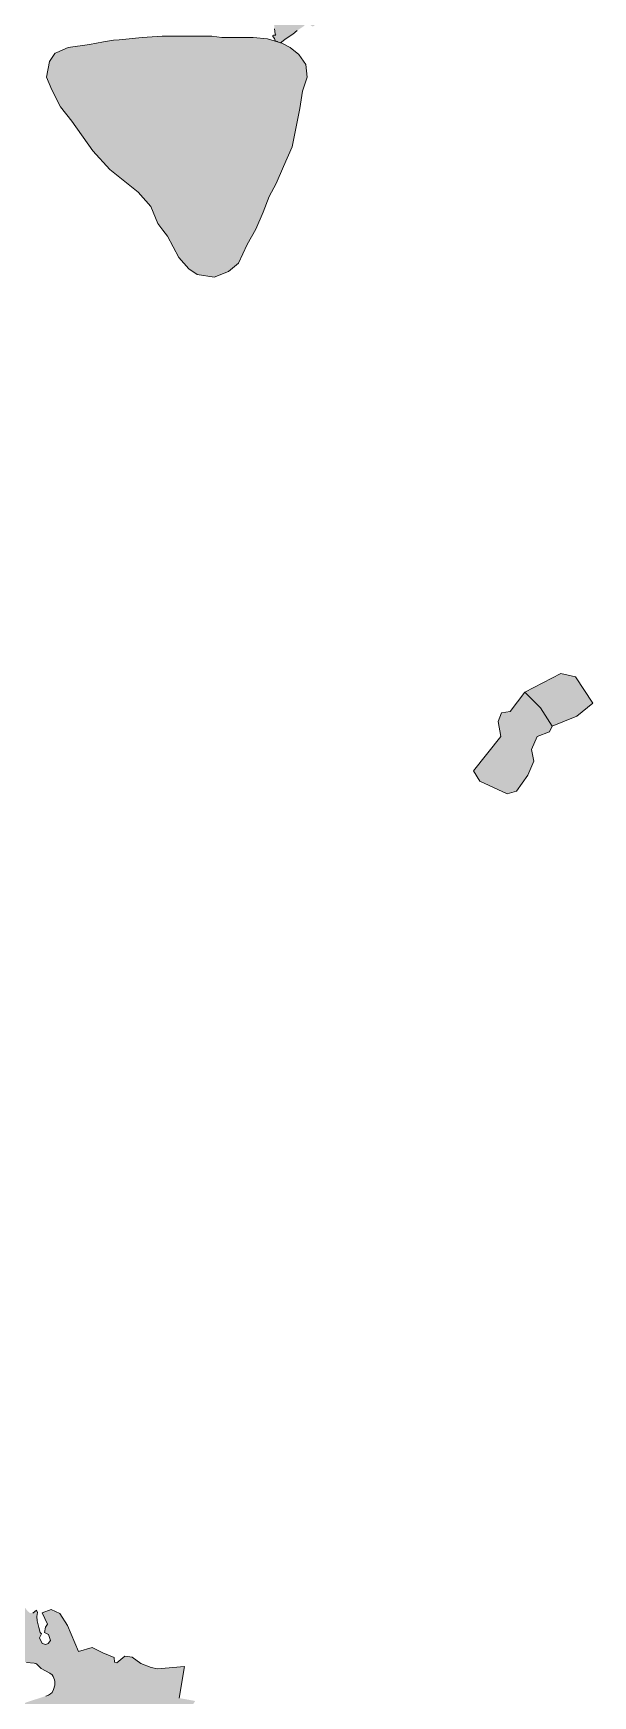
# Model space of a CAD drawing. Header units: metres. Extents: x 541853 to 549675, y 1832829 to 1845715.
# Drawn here: x 547609 to 548231, y 1840830 to 1842679 of the extents above; entities that cross this region are included whole.
import ezdxf

# ---------------------------------------------------------------- set-up
doc = ezdxf.new("R2010")
doc.units = ezdxf.units.M
doc.header["$MEASUREMENT"] = 0
doc.layers.add('1', color=7, linetype='Continuous', lineweight=0)

msp = doc.modelspace()

# ---------------------------------------------------------------- hatches: boundary and pattern name
at = {"layer": '1', "linetype": 'Continuous', "lineweight": 0}
for color, points in [(53, [(547883.88, 1842668.49), (547880.49, 1842669.495), (547880.4, 1842669.765), (547877.85, 1842670.665), (547877.04, 1842673.275), (547875.48, 1842675.135), (547875.3, 1842675.645), (547875.36, 1842676.44), (547875.84, 1842676.83), (547878.57, 1842677.055), (547878.18, 1842677.205), (547877.67, 1842678.315), (547876.89, 1842683.82), (547876.41, 1842692.85), (547877.13, 1842705.72), (547876.74, 1842708.315), (547876.08, 1842709.935), (547874.37, 1842712.005), (547870.26, 1842715.71), (547862.85, 1842724.95), (547859.49, 1842728.49), (547855.68, 1842731.565), (547849.47, 1842735.465), (547846.41, 1842737.655), (547844.94, 1842739.005), (547844.19, 1842739.965), (547843.77, 1842741.015), (547843.68, 1842742.14), (547844.01, 1842743.85), (547845.09, 1842745.53), (547847.04, 1842747.42), (547848.24, 1842748.215), (547854.69, 1842737.415), (547861.8, 1842735.42), (547885.5, 1842723.54), (547904.7, 1842709.935), (547916.19, 1842707.745), (547936.44, 1842723.165), (547944.18, 1842721.305), (547953.42, 1842732.405), (547962.9, 1842739.995), (547966.44, 1842757.44), (547973.82, 1842768.75), (547974.21, 1842766.5), (547974.12, 1842764.835), (547973.49, 1842762.27), (547968.72, 1842752.445), (547960.92, 1842730.5), (547960.26, 1842728.1), (547957.29, 1842721.89), (547955.43, 1842719.235), (547953.27, 1842717.225), (547950.69, 1842715.395), (547940.4, 1842709.275), (547937.4, 1842706.935), (547934.19, 1842703.53), (547927.77, 1842695.61), (547924.35, 1842690.9), (547921.26, 1842687.495), (547919.91, 1842686.76), (547918.74, 1842686.955), (547914.51, 1842690.165), (547913.37, 1842690.3), (547912.68, 1842690.03), (547908.87, 1842686.535), (547902.24, 1842682.125), (547897.26, 1842677.88), (547890.15, 1842673.425)]), (252, [(547810.05, 1842407.685), (547791.09, 1842410.85), (547781.64, 1842417.15), (547770.66, 1842429.795), (547758.18, 1842453.465), (547752.99, 1842460.2), (547747.23, 1842467.67), (547739.46, 1842486.6), (547725.33, 1842502.395), (547693.86, 1842527.655), (547675.05, 1842548.19), (547651.56, 1842581.325), (547639.02, 1842597.105), (547629.66, 1842616.05), (547623.45, 1842630.255), (547626.75, 1842647.625), (547632.84, 1842656.595), (547633.17, 1842657.075), (547634.91, 1842657.84), (547647.48, 1842663.375), (547671.24, 1842666.525), (547687.11, 1842669.675), (547698.21, 1842671.25), (547704.36, 1842671.865), (547729.89, 1842674.4), (547752.06, 1842675.975), (547807.5, 1842675.99), (547818.57, 1842674.415), (547853.4, 1842674.445), (547869.24, 1842672.87), (547880.49, 1842669.495), (547883.88, 1842668.49), (547885.05, 1842668.145), (547894.5, 1842663.405), (547903.95, 1842655.53), (547911.78, 1842644.49), (547913.25, 1842630.285), (547910.19, 1842620.34), (547908.36, 1842614.505), (547905.06, 1842595.545), (547896.78, 1842552.915), (547887.12, 1842530.82), (547879.05, 1842511.86), (547871.01, 1842497.655), (547864.53, 1842480.285), (547856.46, 1842461.37), (547846.8, 1842443.985), (547837.14, 1842423.45), (547825.95, 1842413.985)]), (43, [(548185.8, 1841908.5), (548172.93, 1841929.095), (548155.44, 1841946.345), (548195.34, 1841966.94), (548211.54, 1841963.325), (548230.86, 1841933.985), (548213.1, 1841919.57)]), (43, [(548135.61, 1841833.335), (548105.22, 1841847.495), (548098.29, 1841858.82), (548128.65, 1841897.175), (548125.83, 1841913.9), (548129.43, 1841923.425), (548139.21, 1841924.715), (548155.44, 1841946.345), (548172.93, 1841929.095), (548185.8, 1841908.5), (548182.71, 1841902.32), (548169.06, 1841896.92), (548162.64, 1841882.76), (548165.46, 1841869.635), (548158.77, 1841853.93), (548146.17, 1841836.425)]), (43, [(547855.53, 1840644.855), (547710.81, 1840711.65), (547710.99, 1840717.005), (547701.66, 1840715.88), (547683.06, 1840724.475), (547642.77, 1840743.045), (547643.01, 1840750.995), (547623, 1840780.005), (547597.98, 1840779.765), (547586.4, 1840785.015), (547585.8, 1840787.91), (547583.88, 1840793.085), (547580.91, 1840799.445), (547574.31, 1840811.535), (547573.53, 1840813.695), (547573.26, 1840815.3), (547573.32, 1840817.4), (547573.68, 1840818.9), (547574.52, 1840820.715), (547576.53, 1840822.98), (547578.87, 1840824.345), (547582.23, 1840825.275), (547585.8, 1840825.455), (547589.34, 1840825.095), (547593.06, 1840824.135), (547599.45, 1840821.9), (547600.05, 1840822.485), (547601.7, 1840823.145), (547622.88, 1840830.03), (547625.73, 1840831.095), (547628.1, 1840832.295), (547629.9, 1840834.08), (547631.49, 1840837.215), (547632.78, 1840842.135), (547632.87, 1840846.2), (547632.48, 1840848.18), (547630.98, 1840851.795), (547629.84, 1840853.415), (547627.41, 1840855.335), (547617.57, 1840860.645), (547612.68, 1840865.31), (547611.54, 1840866.135), (547609.77, 1840866.69), (547601.4, 1840867.245), (547598.16, 1840868.535), (547595.76, 1840869.975), (547593.18, 1840871.985), (547592.52, 1840873.095), (547592.64, 1840874.1), (547585.5, 1840870.71), (547583.64, 1840870.14), (547581.36, 1840870.095), (547580.43, 1840870.395), (547579.08, 1840871.835), (547577.19, 1840875.465), (547574.58, 1840878.825), (547573.89, 1840880.175), (547573.41, 1840882.035), (547573.35, 1840884.48), (547574.1, 1840887.585), (547575.78, 1840891.23), (547576.02, 1840892.25), (547575.96, 1840894.335), (547575.06, 1840896.15), (547571.01, 1840900.575), (547570.08, 1840902.255), (547569.81, 1840903.395), (547572.75, 1840914.18), (547574.49, 1840918.35), (547574.58, 1840919.475), (547575.39, 1840920.885), (547574.28, 1840915.77), (547571.82, 1840909.95), (547575.21, 1840908.345), (547580.52, 1840905.15), (547584.15, 1840911.495), (547587.66, 1840917.855), (547590.81, 1840923.795), (547594.86, 1840928.055), (547592.64, 1840931.04), (547596.27, 1840932.57), (547602.63, 1840924.44), (547605.39, 1840922.205), (547608.3, 1840922.295), (547612.62, 1840925.355), (547613.49, 1840923.075), (547612.98, 1840918.59), (547613.25, 1840913.7), (547615.17, 1840906.335), (547616.43, 1840900.605), (547617.9, 1840899.285), (547615.89, 1840894.86), (547618.89, 1840888.305), (547622.91, 1840887.285), (547625.46, 1840888.29), (547628.19, 1840891.725), (547625.85, 1840898.385), (547621.2, 1840900.83), (547622.52, 1840906.62), (547624.62, 1840910.07), (547618.83, 1840922.385), (547628.88, 1840926.255), (547638.51, 1840921.785), (547647.09, 1840908.285), (547658.97, 1840879.545), (547674.48, 1840883.895), (547686.24, 1840877.91), (547698.93, 1840872.915), (547699.26, 1840867.515), (547701.6, 1840866.855), (547710.78, 1840874.325), (547718.67, 1840873.05), (547728.36, 1840866.18), (547740.09, 1840861.83), (547747.11, 1840860.165), (547776.9, 1840863.03), (547770.99, 1840827.735), (547788.84, 1840824.525), (547787.79, 1840822.8), (547783.56, 1840815.675), (547783.95, 1840814.31), (547785.57, 1840808.595), (547794.54, 1840801.425), (547797.27, 1840799.235), (547803.63, 1840789.845), (547803.3, 1840786.845), (547801.71, 1840785.885), (547795.59, 1840782.15), (547793.85, 1840780.695), (547796.67, 1840775.655), (547799.73, 1840774.665), (547797.39, 1840771.56), (547794.66, 1840765.89), (547791.81, 1840763.295), (547788.6, 1840761.3), (547781.85, 1840758.465), (547777.2, 1840757.1), (547766.04, 1840755.84), (547760.85, 1840754.67), (547757.94, 1840753.53), (547755.72, 1840751.985), (547753.62, 1840749.84), (547752.69, 1840748.565), (547744.68, 1840734.165), (547742.82, 1840731.615), (547741.26, 1840729.995), (547742.13, 1840728.765), (547744.41, 1840724.505), (547746.06, 1840720.395), (547746.93, 1840716.855), (547747.38, 1840711.785), (547747.95, 1840710.735), (547749.54, 1840709.67), (547752.69, 1840708.335), (547758.51, 1840705.215), (547762.26, 1840703.85), (547764.33, 1840703.76), (547765.35, 1840703.955), (547772.04, 1840706.865), (547776.87, 1840710.225), (547781.04, 1840711.275), (547782.12, 1840711.845), (547783.38, 1840712.94), (547783.89, 1840713.96), (547784.16, 1840715.4), (547784.07, 1840717.905), (547782.84, 1840728.33), (547783.08, 1840730.265), (547784.01, 1840731.375), (547785.51, 1840731.615), (547786.98, 1840731.195), (547787.97, 1840730.58), (547789.2, 1840729.35), (547791.66, 1840726.395), (547792.65, 1840725.81), (547793.85, 1840725.69), (547795.71, 1840726.215), (547798.38, 1840727.505), (547812.27, 1840735.26), (547814.55, 1840735.89), (547821.36, 1840735.875), (547824.84, 1840736.79), (547827.15, 1840737.87), (547828.74, 1840738.935), (547830.81, 1840741.215), (547831.47, 1840740.405), (547827.09, 1840735.71), (547832.1, 1840734.315), (547835.73, 1840736.895), (547839.09, 1840745.895), (547842, 1840751.145), (547842.69, 1840754.295), (547844.37, 1840754.445), (547845.66, 1840754.955), (547846.62, 1840754.415), (547849.17, 1840751.16), (547851.51, 1840748.925), (547852.92, 1840748.25), (547854.42, 1840747.995), (547857.12, 1840748.175), (547864.71, 1840750.875), (547874.85, 1840753.62), (547878.75, 1840754.34), (547882.14, 1840754.505), (547884.36, 1840754.37), (547886.28, 1840753.83), (547894.74, 1840748.73), (547897.41, 1840747.62), (547900.68, 1840747.065), (547904.67, 1840747.11), (547907.31, 1840748.025), (547909.08, 1840749.21), (547910.19, 1840750.245), (547913.22, 1840753.695), (547917.15, 1840758.99), (547917.18, 1840759.005), (547911.45, 1840740.075), (547910.1, 1840735.365), (547910.73, 1840731.915), (547915.83, 1840729.185), (547917.75, 1840728.765), (547917.39, 1840724.7), (547921.65, 1840723.245), (547924.23, 1840720.545), (547924.68, 1840718.115), (547926.66, 1840713.24), (547928.43, 1840700.265), (547928.7, 1840696.935), (547926.18, 1840690.875), (547925.19, 1840688.58), (547922.88, 1840685.25), (547919.49, 1840681.425), (547919.01, 1840681.875), (547916.55, 1840677.87), (547914.03, 1840674.525), (547910.1, 1840669.815), (547911.21, 1840665.915), (547911.87, 1840664.925), (547911.84, 1840664.925), (547909.2, 1840665.33), (547906.32, 1840663.275), (547903.05, 1840662.78), (547901.76, 1840661.025), (547899.57, 1840659.84), (547897.38, 1840659.255), (547896.87, 1840658.94), (547896.72, 1840658.505), (547897.08, 1840658.235), (547899.09, 1840657.89), (547903.89, 1840657.44), (547907.04, 1840657.425), (547909.44, 1840657.785), (547912.41, 1840658.745), (547916.64, 1840661.205), (547918.47, 1840661.82), (547922.19, 1840662.075), (547926.24, 1840661.175), (547934.61, 1840658.025), (547937.52, 1840656.405), (547940.16, 1840653.765), (547941.45, 1840651.725)])]:
    msp.add_hatch(color=color, dxfattribs=at).paths.add_polyline_path(points)

# ---------------------------------------------------------------- linework, layer by layer
at = {"layer": '1', "color": 7, "linetype": 'Continuous', "lineweight": 0, "flags": 128}
for points in [[(547623.45, 1842630.255), (547626.75, 1842647.625), (547632.84, 1842656.595), (547633.17, 1842657.075), (547634.91, 1842657.84), (547647.48, 1842663.375), (547671.24, 1842666.525), (547687.11, 1842669.675), (547698.21, 1842671.25), (547704.36, 1842671.865), (547729.89, 1842674.4), (547752.06, 1842675.975), (547807.5, 1842675.99), (547818.57, 1842674.415), (547853.4, 1842674.445), (547869.24, 1842672.87), (547880.49, 1842669.495), (547883.88, 1842668.49), (547885.05, 1842668.145), (547894.5, 1842663.405), (547903.95, 1842655.53), (547911.78, 1842644.49), (547913.25, 1842630.285), (547910.19, 1842620.34), (547908.36, 1842614.505), (547905.06, 1842595.545), (547896.78, 1842552.915), (547887.12, 1842530.82), (547879.05, 1842511.86), (547871.01, 1842497.655), (547864.53, 1842480.285), (547856.46, 1842461.37), (547846.8, 1842443.985), (547837.14, 1842423.45), (547825.95, 1842413.985), (547810.05, 1842407.685), (547791.09, 1842410.85), (547781.64, 1842417.15), (547770.66, 1842429.795), (547758.18, 1842453.465), (547752.99, 1842460.2), (547747.23, 1842467.67), (547739.46, 1842486.6), (547725.33, 1842502.395), (547693.86, 1842527.655), (547675.05, 1842548.19), (547651.56, 1842581.325), (547639.02, 1842597.105), (547629.66, 1842616.05), (547623.45, 1842630.255)], [(548155.44, 1841946.345), (548195.34, 1841966.94), (548211.54, 1841963.325), (548230.86, 1841933.985), (548213.1, 1841919.57), (548185.8, 1841908.5), (548172.93, 1841929.095), (548155.44, 1841946.345)], [(548155.44, 1841946.345), (548172.93, 1841929.095), (548185.8, 1841908.5), (548182.71, 1841902.32), (548169.06, 1841896.92), (548162.64, 1841882.76), (548165.46, 1841869.635), (548158.77, 1841853.93), (548146.17, 1841836.425), (548135.61, 1841833.335), (548105.22, 1841847.495), (548098.29, 1841858.82), (548128.65, 1841897.175), (548125.83, 1841913.9), (548129.43, 1841923.425), (548139.21, 1841924.715), (548155.44, 1841946.345)]]:
    msp.add_lwpolyline(points, close=True, dxfattribs=at)
for points in [[(547902.24, 1842682.125), (547897.26, 1842677.88), (547890.15, 1842673.425), (547883.88, 1842668.49), (547880.49, 1842669.495), (547880.4, 1842669.765), (547877.85, 1842670.665), (547877.04, 1842673.275), (547875.48, 1842675.135), (547875.3, 1842675.645), (547875.36, 1842676.44), (547875.84, 1842676.83), (547878.57, 1842677.055), (547878.18, 1842677.205), (547877.67, 1842678.315), (547876.89, 1842683.82)], [(547608.3, 1840922.295), (547612.62, 1840925.355), (547613.49, 1840923.075), (547612.98, 1840918.59), (547613.25, 1840913.7), (547615.17, 1840906.335), (547616.43, 1840900.605), (547617.9, 1840899.285), (547615.89, 1840894.86), (547618.89, 1840888.305), (547622.91, 1840887.285), (547625.46, 1840888.29), (547628.19, 1840891.725), (547625.85, 1840898.385), (547621.2, 1840900.83), (547622.52, 1840906.62), (547624.62, 1840910.07), (547618.83, 1840922.385), (547628.88, 1840926.255), (547638.51, 1840921.785), (547647.09, 1840908.285), (547658.97, 1840879.545), (547674.48, 1840883.895), (547686.24, 1840877.91), (547698.93, 1840872.915), (547699.26, 1840867.515), (547701.6, 1840866.855), (547710.78, 1840874.325), (547718.67, 1840873.05), (547728.36, 1840866.18), (547740.09, 1840861.83), (547747.11, 1840860.165), (547776.9, 1840863.03), (547770.99, 1840827.735)], [(547622.88, 1840830.03), (547625.73, 1840831.095), (547628.1, 1840832.295), (547629.9, 1840834.08), (547631.49, 1840837.215), (547632.78, 1840842.135), (547632.87, 1840846.2), (547632.48, 1840848.18), (547630.98, 1840851.795), (547629.84, 1840853.415), (547627.41, 1840855.335), (547617.57, 1840860.645), (547612.68, 1840865.31), (547611.54, 1840866.135), (547609.77, 1840866.69), (547601.4, 1840867.245)]]:
    msp.add_lwpolyline(points, dxfattribs=at)

doc.saveas('drawing.dxf')
